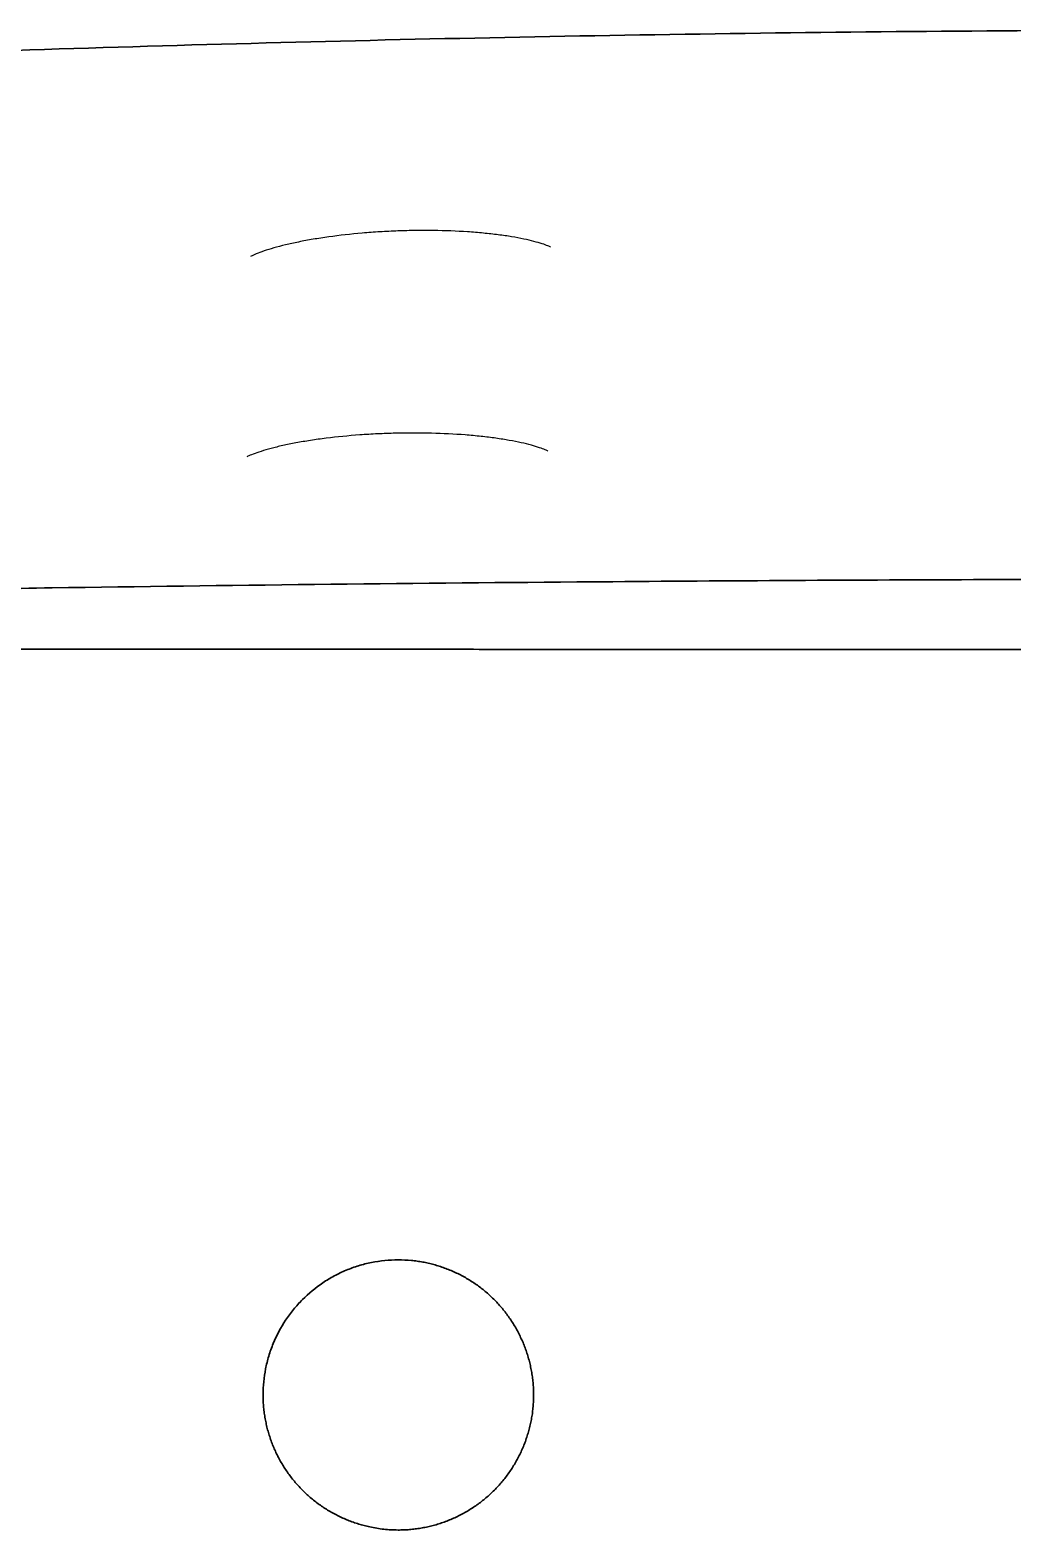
# Model space of a CAD drawing. Header units: millimetres. Extents: x 0 to 2561, y -987 to 790.
# Drawn here: x 546.9 to 681.2, y -668 to -462.9 of the extents above; entities that cross this region are included whole.
import ezdxf

# ---------------------------------------------------------------- set-up
doc = ezdxf.new("R2010")
doc.units = ezdxf.units.MM
doc.layers.add('Blocks', color=7, linetype='Continuous')
doc.layers.add('Blocks$Inner', color=7, linetype='Continuous', lineweight=25, true_color=0x007f00)
doc.layers.add('Blocks$Outline', color=7, linetype='Continuous', lineweight=35, true_color=0xff3f3f)

# ---------------------------------------------------------------- blocks, each defined once
blk = doc.blocks.new('Balcony Dining Bench Top')
at = {"layer": 'Blocks$Inner'}
blk.add_line((-481.78, -248.28), (-481.77, -248.28), dxfattribs=at)
for points, knots in [([(-592.46, 340.84), (-592.46, 340.54), (-592.46, 340.24), (-592.46, 339.94), (-592.45, 333.97), (-592.44, 328.01), (-592.43, 322.06), (-592.42, 318.55), (-592.42, 315.03), (-592.41, 311.52), (-592.4, 303.86), (-592.39, 296.21), (-592.38, 288.56), (-592.37, 286.78), (-592.37, 284.99), (-592.37, 283.21), (-592.35, 273.78), (-592.34, 264.35), (-592.33, 254.92), (-592.32, 245.47), (-592.3, 236.01), (-592.29, 226.56), (-592.29, 224.89), (-592.29, 223.23), (-592.28, 221.56), (-592.28, 213.74), (-592.27, 205.89), (-592.26, 198.04), (-592.25, 188.51), (-592.24, 178.95), (-592.23, 169.39), (-592.22, 164.22), (-592.21, 159.05), (-592.21, 153.88), (-592.21, 149.48), (-592.2, 145.08), (-592.2, 140.68), (-592.19, 131.11), (-592.18, 121.54), (-592.17, 111.97), (-592.16, 103.32), (-592.16, 94.67), (-592.15, 86.03), (-592.15, 85.12), (-592.15, 84.22), (-592.15, 83.31), (-592.14, 73.78), (-592.14, 64.27), (-592.13, 54.79), (-592.13, 53.96), (-592.13, 53.13), (-592.13, 52.3), (-592.12, 43.66), (-592.12, 35.05), (-592.11, 26.44), (-592.11, 23.9), (-592.11, 21.35), (-592.11, 18.8), (-592.11, 11.92), (-592.1, 5.04), (-592.1, -1.84), (-592.1, -6.11), (-592.1, -10.38), (-592.09, -14.65), (-592.09, -19.83), (-592.09, -25.01), (-592.09, -30.2), (-592.09, -30.61), (-592.09, -31.02), (-592.09, -31.44), (-592.09, -37.04), (-592.09, -42.66), (-592.08, -48.28), (-592.08, -61.27), (-592.08, -74.31), (-592.08, -87.37), (-592.08, -96.93), (-592.08, -106.51), (-592.08, -116.08), (-592.08, -125.66), (-592.08, -135.25), (-592.08, -144.82), (-592.08, -157.87), (-592.08, -170.9), (-592.08, -183.88), (-592.09, -189.51), (-592.09, -195.12), (-592.09, -200.73), (-592.09, -201.15), (-592.09, -201.57), (-592.09, -201.99), (-592.09, -207.17), (-592.09, -212.35), (-592.09, -217.51), (-592.1, -221.79), (-592.1, -226.07), (-592.1, -230.34), (-592.1, -237.22), (-592.11, -244.09), (-592.11, -250.97), (-592.11, -253.52), (-592.11, -256.07), (-592.11, -258.63), (-592.12, -267.23), (-592.12, -275.84), (-592.13, -284.47), (-592.13, -285.31), (-592.13, -286.14), (-592.13, -286.98), (-592.14, -296.46), (-592.14, -305.97), (-592.15, -315.5), (-592.15, -316.4), (-592.15, -317.29), (-592.15, -318.19), (-592.16, -326.84), (-592.16, -335.5), (-592.17, -344.15), (-592.18, -353.72), (-592.19, -363.3), (-592.2, -372.87), (-592.2, -377.26), (-592.21, -381.65), (-592.21, -386.05), (-592.21, -391.23), (-592.22, -396.4), (-592.23, -401.58), (-592.24, -411.14), (-592.25, -420.69), (-592.26, -430.22), (-592.27, -438.07), (-592.28, -445.91), (-592.28, -453.73), (-592.29, -455.4), (-592.29, -457.07), (-592.29, -458.74), (-592.3, -468.2), (-592.32, -477.66), (-592.33, -487.11), (-592.34, -496.54), (-592.35, -505.97), (-592.37, -515.4), (-592.37, -517.17), (-592.37, -518.95), (-592.38, -520.73), (-592.39, -528.39), (-592.4, -536.04), (-592.41, -543.7), (-592.42, -547.21), (-592.42, -550.72), (-592.43, -554.23), (-592.44, -560.18), (-592.45, -566.15), (-592.46, -572.12), (-592.46, -572.42), (-592.46, -572.71), (-592.46, -573)], [-996.817019, -996.817019, -996.817019, -996.817019, -995.9123, -995.9123, -995.9123, -978.027625, -978.027625, -978.027625, -967.478023, -967.478023, -967.478023, -944.513052, -944.513052, -944.513052, -939.159365, -939.159365, -939.159365, -910.862819, -910.862819, -910.862819, -882.48729, -882.48729, -882.48729, -877.48982, -877.48982, -877.48982, -853.958224, -853.958224, -853.958224, -825.307231, -825.307231, -825.307231, -809.794808, -809.794808, -809.794808, -796.592488, -796.592488, -796.592488, -767.874023, -767.874023, -767.874023, -741.931426, -741.931426, -741.931426, -739.219314, -739.219314, -739.219314, -710.697678, -710.697678, -710.697678, -708.20784, -708.20784, -708.20784, -682.344451, -682.344451, -682.344451, -674.706309, -674.706309, -674.706309, -654.059058, -654.059058, -654.059058, -641.24893, -641.24893, -641.24893, -625.706944, -625.706944, -625.706944, -624.467245, -624.467245, -624.467245, -607.621719, -607.621719, -607.621719, -568.533188, -568.533188, -568.533188, -539.823329, -539.823329, -539.823329, -511.09107, -511.09107, -511.09107, -472.024795, -472.024795, -472.024795, -455.179187, -455.179187, -455.179187, -453.917316, -453.917316, -453.917316, -438.397425, -438.397425, -438.397425, -425.565203, -425.565203, -425.565203, -404.940004, -404.940004, -404.940004, -397.279812, -397.279812, -397.279812, -371.438578, -371.438578, -371.438578, -368.926588, -368.926588, -368.926588, -340.404954, -340.404954, -340.404954, -337.71515, -337.71515, -337.71515, -311.750248, -311.750248, -311.750248, -283.031787, -283.031787, -283.031787, -269.851859, -269.851859, -269.851859, -254.317047, -254.317047, -254.317047, -225.666059, -225.666059, -225.666059, -202.15667, -202.15667, -202.15667, -197.136998, -197.136998, -197.136998, -168.761474, -168.761474, -168.761474, -140.464934, -140.464934, -140.464934, -135.133309, -135.133309, -135.133309, -112.146282, -112.146282, -112.146282, -101.618835, -101.618835, -101.618835, -83.712012, -83.712012, -83.712012, -82.828449, -82.828449, -82.828449, -82.828449]), ([(-676.78, -116.08), (-676.78, -160.3), (-676.19, -204.49), (-674.5, -269.53), (-673.8, -291), (-672.15, -333.36), (-671.2, -354.24), (-669.09, -395.32), (-667.92, -415.5), (-665.4, -455.1), (-664.04, -474.51), (-662.38, -496.53), (-662.15, -499.53), (-661.92, -502.52)], [529.316122, 529.316122, 529.316122, 529.316122, 651.160456, 651.160456, 712.082623, 712.082623, 773.00479, 773.00479, 833.926957, 833.926957, 894.849124, 894.849124, 904.501732, 904.501732, 904.501732, 904.501732]), ([(-601.68, -116.08), (-601.68, -117.46), (-601.68, -118.84), (-601.68, -120.22), (-601.68, -121.6), (-601.68, -122.99), (-601.68, -124.37), (-601.68, -125.75), (-601.68, -127.13), (-601.68, -128.51), (-601.67, -137.27), (-601.65, -146.03), (-601.62, -154.78), (-601.59, -163.54), (-601.55, -172.3), (-601.49, -181.05), (-601.44, -189.83), (-601.38, -198.61), (-601.31, -207.38), (-601.12, -231.3), (-600.85, -255.22), (-600.5, -279.13), (-600.33, -290.48), (-600.15, -301.83), (-599.95, -313.19), (-599.75, -324.5), (-599.54, -335.82), (-599.3, -347.13), (-599.19, -352.79), (-599.07, -358.45), (-598.94, -364.11), (-598.82, -369.77), (-598.69, -375.42), (-598.56, -381.08), (-598.42, -386.74), (-598.29, -392.4), (-598.15, -398.06), (-597.92, -406.91), (-597.69, -415.75), (-597.45, -424.59), (-597.21, -433.43), (-596.96, -442.28), (-596.7, -451.12), (-596.44, -459.94), (-596.17, -468.77), (-595.89, -477.6), (-595.15, -500.62), (-594.35, -523.64), (-593.48, -546.66), (-592.88, -562.57), (-592.25, -578.49), (-591.58, -594.41), (-591.25, -602.37), (-590.91, -610.32), (-590.56, -618.28), (-590.31, -623.89), (-590.07, -629.5), (-589.81, -635.1), (-589.7, -637.45), (-589.59, -639.8), (-589.5, -642.15), (-589.41, -644.51), (-589.34, -646.88), (-589.3, -649.24), (-589.25, -651.6), (-589.23, -653.96), (-589.23, -656.33)], [540.441973, 540.441973, 540.441973, 540.441973, 544.584614, 544.584614, 544.584614, 548.729124, 548.729124, 548.729124, 552.874033, 552.874033, 552.874033, 579.143805, 579.143805, 579.143805, 605.412876, 605.412876, 605.412876, 631.747214, 631.747214, 631.747214, 703.500221, 703.500221, 703.500221, 737.560885, 737.560885, 737.560885, 771.512654, 771.512654, 771.512654, 788.491452, 788.491452, 788.491452, 805.468146, 805.468146, 805.468146, 822.456224, 822.456224, 822.456224, 848.993572, 848.993572, 848.993572, 875.530874, 875.530874, 875.530874, 902.022648, 902.022648, 902.022648, 971.124873, 971.124873, 971.124873, 1018.916003, 1018.916003, 1018.916003, 1042.81046, 1042.81046, 1042.81046, 1059.651559, 1059.651559, 1059.651559, 1066.706649, 1066.706649, 1066.706649, 1073.793569, 1073.793569, 1073.793569, 1080.883563, 1080.883563, 1080.883563, 1080.883563]), ([(-647.09, -210.98), (-647.11, -211.01), (-647.13, -211.05), (-647.16, -211.12), (-647.19, -211.18), (-647.23, -211.26), (-647.27, -211.36), (-647.35, -211.56), (-647.45, -211.82), (-647.55, -212.14), (-647.76, -212.79), (-647.99, -213.64), (-648.2, -214.65), (-648.31, -215.16), (-648.41, -215.71), (-648.51, -216.3), (-648.61, -216.88), (-648.7, -217.49), (-648.78, -218.14), (-648.86, -218.79), (-648.94, -219.46), (-649, -220.16), (-649.07, -220.86), (-649.13, -221.59), (-649.18, -222.33), (-649.28, -223.83), (-649.34, -225.37), (-649.36, -226.97), (-649.37, -227.77), (-649.37, -228.58), (-649.36, -229.39), (-649.35, -230.21), (-649.33, -231.03), (-649.3, -231.85)], [12.368977, 12.368977, 12.368977, 12.368977, 13.559225, 13.559225, 13.559225, 14.746954, 14.746954, 14.746954, 17.103413, 17.103413, 17.103413, 21.859952, 21.859952, 21.859952, 24.26744, 24.26744, 24.26744, 26.669411, 26.669411, 26.669411, 29.086798, 29.086798, 29.086798, 31.532379, 31.532379, 31.532379, 36.408027, 36.408027, 36.408027, 38.864034, 38.864034, 38.864034, 41.327872, 41.327872, 41.327872, 41.327872]), ([(-619.21, -211.35), (-619.22, -211.38), (-619.24, -211.42), (-619.27, -211.49), (-619.3, -211.55), (-619.34, -211.63), (-619.38, -211.73), (-619.47, -211.92), (-619.57, -212.18), (-619.67, -212.5), (-619.89, -213.14), (-620.12, -213.98), (-620.35, -214.99), (-620.46, -215.5), (-620.57, -216.05), (-620.67, -216.63), (-620.77, -217.21), (-620.87, -217.82), (-620.96, -218.46), (-621.05, -219.11), (-621.13, -219.78), (-621.21, -220.48), (-621.28, -221.18), (-621.35, -221.91), (-621.41, -222.65), (-621.52, -224.14), (-621.6, -225.69), (-621.64, -227.28), (-621.66, -228.08), (-621.67, -228.9), (-621.67, -229.71), (-621.67, -230.53), (-621.66, -231.35), (-621.64, -232.17)], [12.244771, 12.244771, 12.244771, 12.244771, 13.435877, 13.435877, 13.435877, 14.623893, 14.623893, 14.623893, 16.980712, 16.980712, 16.980712, 21.739268, 21.739268, 21.739268, 24.147551, 24.147551, 24.147551, 26.550767, 26.550767, 26.550767, 28.969885, 28.969885, 28.969885, 31.417338, 31.417338, 31.417338, 36.297186, 36.297186, 36.297186, 38.755765, 38.755765, 38.755765, 41.222216, 41.222216, 41.222216, 41.222216]), ([(-490.16, -213.3), (-490.33, -213.3), (-490.51, -213.3), (-490.94, -213.31), (-491.2, -213.32), (-491.72, -213.36), (-491.98, -213.39), (-492.49, -213.45), (-492.76, -213.48), (-493.27, -213.56), (-493.53, -213.61), (-494.04, -213.71), (-494.29, -213.77), (-494.79, -213.89), (-495.04, -213.96), (-495.54, -214.1), (-495.79, -214.18), (-496.28, -214.34), (-496.52, -214.43), (-497, -214.62), (-497.25, -214.72), (-497.72, -214.92), (-497.96, -215.04), (-498.43, -215.26), (-498.67, -215.38), (-499.12, -215.63), (-499.35, -215.76), (-499.8, -216.02), (-500.02, -216.16), (-500.45, -216.44), (-500.66, -216.59), (-501.08, -216.89), (-501.29, -217.04), (-501.7, -217.36), (-501.9, -217.53), (-502.3, -217.86), (-502.49, -218.04), (-502.87, -218.39), (-503.07, -218.57), (-503.43, -218.94), (-503.61, -219.14), (-503.96, -219.52), (-504.14, -219.72), (-504.47, -220.11), (-504.63, -220.32), (-504.95, -220.73), (-505.1, -220.93), (-505.4, -221.36), (-505.54, -221.57), (-505.82, -222.01), (-505.96, -222.23), (-506.22, -222.68), (-506.35, -222.91), (-506.59, -223.36), (-506.71, -223.6), (-506.93, -224.07), (-507.04, -224.31), (-507.24, -224.79), (-507.34, -225.04), (-507.52, -225.52), (-507.61, -225.77), (-507.77, -226.26), (-507.85, -226.5), (-507.99, -227), (-508.05, -227.25), (-508.17, -227.76), (-508.23, -228.01), (-508.33, -228.52), (-508.37, -228.78), (-508.45, -229.29), (-508.48, -229.56), (-508.51, -229.81)], [58.224518, 58.224518, 58.224518, 58.224518, 58.74508, 58.74508, 59.525923, 59.525923, 60.306767, 60.306767, 61.087523, 61.087523, 61.868279, 61.868279, 62.649035, 62.649035, 63.429791, 63.429791, 64.210547, 64.210547, 64.991303, 64.991303, 65.772059, 65.772059, 66.552815, 66.552815, 67.333346, 67.333346, 68.113878, 68.113878, 68.89441, 68.89441, 69.674941, 69.674941, 70.455473, 70.455473, 71.236005, 71.236005, 72.016536, 72.016536, 72.797068, 72.797068, 73.577372, 73.577372, 74.357677, 74.357677, 75.137981, 75.137981, 75.918285, 75.918285, 76.69859, 76.69859, 77.478894, 77.478894, 78.259198, 78.259198, 79.039503, 79.039503, 79.819683, 79.819683, 80.599863, 80.599863, 81.380043, 81.380043, 82.160224, 82.160224, 82.940404, 82.940404, 83.720584, 83.720584, 84.500764, 84.500764, 85.280944, 85.280944, 85.280944, 85.280944]), ([(-471.79, -233.78), (-471.75, -233.46), (-471.73, -233.13), (-471.71, -232.81), (-471.69, -232.49), (-471.68, -232.16), (-471.68, -231.84), (-471.68, -231.58), (-471.68, -231.31), (-471.69, -231.05), (-471.7, -230.79), (-471.72, -230.53), (-471.74, -230.27), (-471.76, -230.01), (-471.79, -229.75), (-471.82, -229.5), (-471.85, -229.24), (-471.89, -228.98), (-471.93, -228.73), (-471.98, -228.47), (-472.03, -228.22), (-472.08, -227.96), (-472.13, -227.71), (-472.19, -227.46), (-472.26, -227.21), (-472.32, -226.96), (-472.39, -226.7), (-472.46, -226.45), (-472.54, -226.21), (-472.62, -225.95), (-472.71, -225.71), (-472.79, -225.46), (-472.88, -225.21), (-472.98, -224.97), (-473.07, -224.73), (-473.18, -224.49), (-473.28, -224.25), (-473.39, -224.02), (-473.5, -223.78), (-473.61, -223.55), (-473.73, -223.32), (-473.85, -223.09), (-473.97, -222.86), (-474.1, -222.63), (-474.23, -222.41), (-474.36, -222.19), (-474.5, -221.97), (-474.64, -221.75), (-474.78, -221.53), (-474.92, -221.32), (-475.07, -221.1), (-475.22, -220.89), (-475.38, -220.68), (-475.54, -220.47), (-475.7, -220.27), (-475.86, -220.07), (-476.03, -219.86), (-476.2, -219.66), (-476.37, -219.47), (-476.55, -219.27), (-476.72, -219.09), (-476.9, -218.9), (-477.08, -218.71), (-477.27, -218.53), (-477.45, -218.35), (-477.64, -218.18), (-477.83, -218), (-478.03, -217.83), (-478.22, -217.66), (-478.42, -217.5), (-478.62, -217.33), (-478.83, -217.17), (-479.03, -217.02), (-479.24, -216.86), (-479.45, -216.71), (-479.66, -216.56), (-479.88, -216.41), (-480.1, -216.27), (-480.32, -216.13), (-480.54, -215.99), (-480.77, -215.85), (-480.99, -215.73), (-481.22, -215.6), (-481.45, -215.47), (-481.68, -215.35), (-481.91, -215.24), (-482.14, -215.12), (-482.37, -215.01), (-482.61, -214.9), (-482.84, -214.8), (-483.08, -214.7), (-483.32, -214.6), (-483.56, -214.51), (-483.8, -214.42), (-484.05, -214.33), (-484.29, -214.25), (-484.54, -214.17), (-484.79, -214.09), (-485.04, -214.01), (-485.29, -213.95), (-485.54, -213.88), (-485.79, -213.81), (-486.05, -213.76), (-486.3, -213.7), (-486.56, -213.65), (-486.81, -213.6), (-487.07, -213.55), (-487.33, -213.51), (-487.58, -213.47), (-487.84, -213.44), (-488.1, -213.41), (-488.35, -213.38), (-488.61, -213.36), (-488.87, -213.34), (-489.13, -213.32), (-489.38, -213.31), (-489.64, -213.3), (-489.9, -213.3), (-489.99, -213.3), (-490.07, -213.3), (-490.16, -213.3)], [27.128912, 27.128912, 27.128912, 27.128912, 28.101174, 28.101174, 28.101174, 29.076259, 29.076259, 29.076259, 29.861799, 29.861799, 29.861799, 30.643131, 30.643131, 30.643131, 31.421698, 31.421698, 31.421698, 32.198896, 32.198896, 32.198896, 32.976098, 32.976098, 32.976098, 33.75468, 33.75468, 33.75468, 34.536037, 34.536037, 34.536037, 35.32161, 35.32161, 35.32161, 36.107176, 36.107176, 36.107176, 36.888534, 36.888534, 36.888534, 37.667126, 37.667126, 37.667126, 38.444347, 38.444347, 38.444347, 39.22157, 39.22157, 39.22157, 40.000167, 40.000167, 40.000167, 40.781535, 40.781535, 40.781535, 41.567112, 41.567112, 41.567112, 42.352872, 42.352872, 42.352872, 43.134421, 43.134421, 43.134421, 43.913199, 43.913199, 43.913199, 44.690601, 44.690601, 44.690601, 45.468001, 45.468001, 45.468001, 46.246771, 46.246771, 46.246771, 47.028307, 47.028307, 47.028307, 47.814048, 47.814048, 47.814048, 48.600039, 48.600039, 48.600039, 49.381812, 49.381812, 49.381812, 50.160808, 50.160808, 50.160808, 50.938424, 50.938424, 50.938424, 51.716033, 51.716033, 51.716033, 52.495011, 52.495011, 52.495011, 53.276754, 53.276754, 53.276754, 54.062703, 54.062703, 54.062703, 54.848759, 54.848759, 54.848759, 55.630592, 55.630592, 55.630592, 56.409645, 56.409645, 56.409645, 57.187317, 57.187317, 57.187317, 57.964981, 57.964981, 57.964981, 58.224518, 58.224518, 58.224518, 58.224518]), ([(-508.51, -229.81), (-508.52, -229.88), (-508.53, -229.94), (-508.59, -230.62), (-508.62, -231.22), (-508.62, -231.84)], [85.280944, 85.280944, 85.280944, 85.280944, 85.477167, 85.477167, 87.309047, 87.309047, 87.309047, 87.309047]), ([(-649.3, -231.85), (-649.27, -232.67), (-649.23, -233.49), (-649.18, -234.31), (-649.13, -235.12), (-649.07, -235.93), (-649, -236.72), (-648.87, -238.31), (-648.69, -239.84), (-648.49, -241.3), (-648.39, -242.04), (-648.28, -242.76), (-648.16, -243.45), (-648.04, -244.13), (-647.92, -244.79), (-647.79, -245.43), (-647.67, -246.05), (-647.53, -246.65), (-647.4, -247.22), (-647.26, -247.79), (-647.12, -248.32), (-646.98, -248.82), (-646.7, -249.8), (-646.42, -250.61), (-646.18, -251.22), (-646.05, -251.52), (-645.94, -251.76), (-645.85, -251.94), (-645.85, -251.95), (-645.84, -251.97), (-645.83, -251.98)], [41.327872, 41.327872, 41.327872, 41.327872, 43.792668, 43.792668, 43.792668, 46.249976, 46.249976, 46.249976, 51.132853, 51.132853, 51.132853, 53.583663, 53.583663, 53.583663, 56.007266, 56.007266, 56.007266, 58.416124, 58.416124, 58.416124, 60.83054, 60.83054, 60.83054, 65.601285, 65.601285, 65.601285, 67.965226, 67.965226, 67.965226, 68.143286, 68.143286, 68.143286, 68.143286]), ([(-621.64, -232.17), (-621.62, -233), (-621.59, -233.82), (-621.56, -234.63), (-621.52, -235.45), (-621.47, -236.25), (-621.41, -237.05), (-621.29, -238.64), (-621.14, -240.18), (-620.96, -241.65), (-620.87, -242.39), (-620.77, -243.11), (-620.66, -243.81), (-620.55, -244.49), (-620.44, -245.16), (-620.32, -245.8), (-620.21, -246.43), (-620.08, -247.03), (-619.96, -247.6), (-619.89, -247.89), (-619.83, -248.17), (-619.76, -248.43), (-619.7, -248.7), (-619.63, -248.96), (-619.56, -249.21), (-619.3, -250.2), (-619.03, -251.02), (-618.8, -251.64), (-618.68, -251.94), (-618.57, -252.19), (-618.49, -252.37), (-618.46, -252.42), (-618.44, -252.47), (-618.42, -252.51)], [41.222216, 41.222216, 41.222216, 41.222216, 43.689714, 43.689714, 43.689714, 46.150093, 46.150093, 46.150093, 51.038913, 51.038913, 51.038913, 53.492685, 53.492685, 53.492685, 55.919147, 55.919147, 55.919147, 58.330755, 58.330755, 58.330755, 59.536906, 59.536906, 59.536906, 60.746721, 60.746721, 60.746721, 65.521886, 65.521886, 65.521886, 67.887627, 67.887627, 67.887627, 68.558141, 68.558141, 68.558141, 68.558141]), ([(-508.62, -231.84), (-508.62, -233.06), (-508.5, -234.27), (-508.19, -235.76), (-508.13, -236.06), (-507.98, -236.65), (-507.9, -236.94), (-507.63, -237.81), (-507.43, -238.37), (-506.96, -239.49), (-506.7, -240.03), (-506.27, -240.83), (-506.12, -241.09), (-505.81, -241.61), (-505.65, -241.87), (-504.8, -243.13), (-504.03, -244.06), (-502.75, -245.34), (-502.3, -245.74), (-501.6, -246.32), (-501.35, -246.51), (-500.87, -246.87), (-500.62, -247.04), (-499.36, -247.88), (-498.3, -248.44), (-496.9, -249.02), (-496.62, -249.13), (-496.04, -249.33), (-495.75, -249.43), (-494.88, -249.69), (-494.3, -249.83), (-492.55, -250.18), (-491.38, -250.29), (-490.19, -250.3)], [87.309047, 87.309047, 87.309047, 87.309047, 90.94574, 90.94574, 91.854913, 91.854913, 92.764087, 92.764087, 94.582433, 94.582433, 96.40078, 96.40078, 97.309953, 97.309953, 98.219127, 98.219127, 101.85582, 101.85582, 103.674167, 103.674167, 104.58334, 104.58334, 105.492513, 105.492513, 109.129207, 109.129207, 110.03838, 110.03838, 110.947553, 110.947553, 112.7659, 112.7659, 116.321992, 116.321992, 116.321992, 116.321992]), ([(-481.77, -248.28), (-481.76, -248.28), (-481.76, -248.27), (-481.75, -248.27), (-481.52, -248.15), (-481.29, -248.03), (-481.06, -247.9), (-480.84, -247.77), (-480.62, -247.64), (-480.4, -247.5), (-480.18, -247.37), (-479.96, -247.23), (-479.75, -247.08), (-479.53, -246.93), (-479.32, -246.78), (-479.11, -246.63), (-478.9, -246.47), (-478.69, -246.31), (-478.49, -246.14), (-478.29, -245.98), (-478.09, -245.81), (-477.9, -245.64), (-477.7, -245.46), (-477.51, -245.28), (-477.32, -245.1), (-477.14, -244.92), (-476.95, -244.74), (-476.78, -244.55), (-476.6, -244.36), (-476.42, -244.17), (-476.25, -243.98), (-476.08, -243.78), (-475.92, -243.59), (-475.75, -243.38), (-475.59, -243.18), (-475.43, -242.98), (-475.28, -242.77), (-475.13, -242.56), (-474.98, -242.34), (-474.83, -242.13), (-474.69, -241.91), (-474.54, -241.69), (-474.41, -241.47), (-474.27, -241.25), (-474.14, -241.02), (-474.01, -240.79), (-473.89, -240.56), (-473.76, -240.33), (-473.65, -240.1), (-473.53, -239.87), (-473.42, -239.63), (-473.31, -239.4), (-473.21, -239.16), (-473.1, -238.92), (-473.01, -238.68), (-472.91, -238.44), (-472.82, -238.2), (-472.73, -237.95), (-472.65, -237.71), (-472.57, -237.46), (-472.49, -237.22), (-472.42, -236.97), (-472.34, -236.71), (-472.28, -236.46), (-472.21, -236.21), (-472.15, -235.95), (-472.1, -235.7), (-472.03, -235.39), (-471.97, -235.06), (-471.92, -234.74), (-471.86, -234.42), (-471.82, -234.1), (-471.79, -233.78)], [8.759047, 8.759047, 8.759047, 8.759047, 8.789784, 8.789784, 8.789784, 9.567222, 9.567222, 9.567222, 10.344659, 10.344659, 10.344659, 11.123473, 11.123473, 11.123473, 11.90506, 11.90506, 11.90506, 12.690863, 12.690863, 12.690863, 13.47649, 13.47649, 13.47649, 14.257905, 14.257905, 14.257905, 15.03655, 15.03655, 15.03655, 15.813822, 15.813822, 15.813822, 16.591097, 16.591097, 16.591097, 17.36975, 17.36975, 17.36975, 18.151179, 18.151179, 18.151179, 18.936827, 18.936827, 18.936827, 19.722266, 19.722266, 19.722266, 20.503497, 20.503497, 20.503497, 21.281961, 21.281961, 21.281961, 22.059056, 22.059056, 22.059056, 22.836156, 22.836156, 22.836156, 23.614636, 23.614636, 23.614636, 24.395892, 24.395892, 24.395892, 25.181367, 25.181367, 25.181367, 26.156425, 26.156425, 26.156425, 27.128912, 27.128912, 27.128912, 27.128912])]:
    blk.add_open_spline(points, degree=3, knots=knots, dxfattribs=at)
for points in [[(-489.21, -250.27), (-488.95, -250.26), (-488.69, -250.24), (-488.43, -250.22)], [(-488.43, -250.22), (-488.18, -250.19), (-487.92, -250.16), (-487.66, -250.13)], [(-487.66, -250.13), (-487.41, -250.09), (-487.15, -250.05), (-486.9, -250.01)], [(-486.9, -250.01), (-486.64, -249.96), (-486.39, -249.91), (-486.14, -249.85)], [(-486.14, -249.85), (-485.89, -249.8), (-485.63, -249.74), (-485.38, -249.67)], [(-485.38, -249.67), (-485.13, -249.6), (-484.88, -249.53), (-484.63, -249.45)], [(-484.63, -249.45), (-484.39, -249.37), (-484.13, -249.29), (-483.89, -249.2)], [(-483.89, -249.2), (-483.65, -249.11), (-483.4, -249.02), (-483.16, -248.92)], [(-483.16, -248.92), (-482.92, -248.82), (-482.68, -248.72), (-482.45, -248.61)], [(-482.45, -248.61), (-482.22, -248.51), (-482, -248.4), (-481.78, -248.28)], [(-490.19, -250.3), (-490.16, -250.3), (-490.14, -250.3), (-490.11, -250.3)], [(-490.11, -250.3), (-490.04, -250.3), (-490.02, -250.3), (-490, -250.3)], [(-490, -250.3), (-489.74, -250.29), (-489.47, -250.29), (-489.21, -250.27)]]:
    blk.add_open_spline(points, degree=3, dxfattribs=at)
at = {"layer": 'Blocks$Outline'}
for points, knots in [([(-648.66, 430.49), (-648.67, 428.98), (-648.67, 427.46), (-648.67, 424.41), (-648.68, 422.88), (-648.68, 419.77), (-648.69, 418.32), (-648.81, 414.22), (-648.96, 411.74), (-649.4, 406.92), (-649.68, 404.55), (-649.93, 402.16), (-650.19, 399.66), (-650.45, 397.15), (-650.74, 394.31), (-650.77, 394), (-650.84, 393.37), (-650.94, 392.43), (-651.16, 390.22), (-651.36, 388.32), (-651.48, 387.05), (-651.74, 384.54), (-651.99, 382.03), (-654.26, 359.37), (-656.2, 338.7), (-658.43, 313.04), (-658.81, 308.6), (-659.19, 304.14), (-662.12, 267.79), (-662.72, 259.97), (-664.94, 229.74), (-666.48, 206.84), (-669.27, 160.01), (-670.53, 136.09), (-672.74, 87.35), (-673.68, 62.53), (-675.98, -12.87), (-676.78, -64.46), (-676.78, -116.08), (-676.78, -160.3), (-676.19, -204.49), (-674.5, -269.53), (-673.8, -291), (-672.15, -333.36), (-671.2, -354.24), (-669.09, -395.32), (-667.92, -415.5), (-665.4, -455.1), (-664.04, -474.51), (-662.38, -496.53), (-662.15, -499.53), (-661.92, -502.52), (-661.8, -504.07), (-661.65, -505.99), (-661.47, -508.31), (-660.38, -522.2), (-659.24, -535.87), (-656.49, -567.51), (-654.84, -585.29), (-653.13, -602.67), (-652.61, -608.08), (-652.08, -613.39), (-651.54, -618.69), (-651.53, -618.78), (-651.51, -618.94), (-651.49, -619.19), (-651.43, -619.77), (-651.31, -620.92), (-651.08, -623.23), (-650.88, -625.19), (-649.01, -643.6), (-649.01, -643.64), (-649, -643.68), (-648.99, -643.8), (-648.99, -643.9), (-648.97, -644.2), (-648.95, -644.43), (-648.9, -645.23), (-648.86, -645.89), (-648.78, -647.5), (-648.74, -648.46), (-648.7, -650.16), (-648.69, -650.78), (-648.68, -652.13), (-648.68, -652.87), (-648.68, -653.73), (-648.68, -653.75), (-648.68, -653.78), (-648.68, -653.88), (-648.68, -653.96), (-648.68, -654.25), (-648.68, -654.5), (-648.68, -655.43), (-648.67, -656.28), (-648.67, -658.43), (-648.67, -659.73), (-648.67, -661.62), (-648.67, -662.09), (-648.66, -662.57), (-648.66, -662.65)], [12.373966, 12.373966, 12.373966, 12.373966, 16.601863, 16.601863, 20.742388, 20.742388, 24.882913, 24.882913, 33.163963, 33.163963, 41.180741, 41.180741, 41.180741, 48.778274, 48.778274, 49.727966, 49.727966, 50.677658, 52.577041, 56.375808, 56.375808, 56.375808, 65.240052, 65.240052, 135.978866, 135.978866, 150.686593, 150.686593, 150.686593, 175.649857, 175.649857, 246.388671, 246.388671, 317.127485, 317.127485, 387.866299, 387.866299, 529.316122, 529.316122, 529.316122, 651.160456, 651.160456, 712.082623, 712.082623, 773.00479, 773.00479, 833.926957, 833.926957, 894.849124, 894.849124, 904.501732, 904.501732, 904.501732, 905.501732, 905.501732, 905.501732, 950.532882, 950.532882, 1011.455049, 1011.455049, 1011.455049, 1027.366538, 1027.366538, 1027.615155, 1027.615155, 1027.863773, 1028.361007, 1029.355475, 1031.344411, 1035.322283, 1035.322283, 1035.322283, 1035.644028, 1035.644028, 1036.287519, 1036.287519, 1037.574499, 1037.574499, 1040.14846, 1040.14846, 1042.722422, 1042.722422, 1044.009402, 1044.009402, 1045.296383, 1045.296383, 1045.296383, 1045.618128, 1045.618128, 1046.261618, 1046.261618, 1047.548599, 1047.548599, 1050.12256, 1050.12256, 1052.696522, 1052.696522, 1053.340012, 1053.464332, 1053.464332, 1053.464332, 1053.464332]), ([(-592.46, -573), (-592.81, -564.22), (-593.15, -555.44), (-593.48, -546.66), (-594.35, -523.64), (-595.15, -500.62), (-595.89, -477.6), (-596.17, -468.77), (-596.44, -459.94), (-596.7, -451.12), (-596.96, -442.28), (-597.21, -433.43), (-597.45, -424.59), (-597.69, -415.75), (-597.92, -406.91), (-598.15, -398.06), (-598.29, -392.4), (-598.42, -386.74), (-598.56, -381.08), (-598.69, -375.42), (-598.82, -369.77), (-598.94, -364.11), (-599.07, -358.45), (-599.19, -352.79), (-599.3, -347.13), (-599.54, -335.82), (-599.75, -324.5), (-599.95, -313.19), (-600.15, -301.83), (-600.33, -290.48), (-600.5, -279.13), (-600.85, -255.22), (-601.12, -231.3), (-601.31, -207.38), (-601.38, -198.61), (-601.44, -189.83), (-601.49, -181.05), (-601.55, -172.3), (-601.59, -163.54), (-601.62, -154.78), (-601.65, -146.03), (-601.67, -137.27), (-601.68, -128.51), (-601.68, -127.13), (-601.68, -125.75), (-601.68, -124.37), (-601.68, -122.99), (-601.68, -121.6), (-601.68, -120.22), (-601.68, -118.84), (-601.68, -117.46), (-601.68, -116.08), (-601.68, -114.7), (-601.68, -113.32), (-601.68, -111.94), (-601.68, -110.56), (-601.68, -109.17), (-601.68, -107.79), (-601.68, -106.41), (-601.68, -105.03), (-601.68, -103.65), (-601.67, -94.89), (-601.65, -86.14), (-601.62, -77.38), (-601.59, -68.62), (-601.55, -59.86), (-601.49, -51.11), (-601.44, -42.33), (-601.38, -33.55), (-601.31, -24.78), (-601.12, -0.86), (-600.85, 23.06), (-600.5, 46.97), (-600.33, 58.32), (-600.15, 69.67), (-599.95, 81.03), (-599.75, 92.34), (-599.54, 103.66), (-599.3, 114.97), (-599.19, 120.63), (-599.07, 126.29), (-598.94, 131.95), (-598.82, 137.61), (-598.69, 143.26), (-598.56, 148.92), (-598.42, 154.58), (-598.29, 160.24), (-598.15, 165.9), (-597.92, 174.75), (-597.69, 183.59), (-597.45, 192.43), (-597.21, 201.27), (-596.96, 210.11), (-596.7, 218.96), (-596.44, 227.78), (-596.17, 236.61), (-595.89, 245.44), (-595.15, 268.46), (-594.35, 291.48), (-593.48, 314.5), (-593.15, 323.28), (-592.81, 332.06), (-592.46, 340.84)], [-997.492961, -997.492961, -997.492961, -997.492961, -971.124873, -971.124873, -971.124873, -902.022648, -902.022648, -902.022648, -875.530874, -875.530874, -875.530874, -848.993572, -848.993572, -848.993572, -822.456224, -822.456224, -822.456224, -805.468146, -805.468146, -805.468146, -788.491452, -788.491452, -788.491452, -771.512654, -771.512654, -771.512654, -737.560885, -737.560885, -737.560885, -703.500221, -703.500221, -703.500221, -631.747214, -631.747214, -631.747214, -605.412876, -605.412876, -605.412876, -579.143805, -579.143805, -579.143805, -552.874033, -552.874033, -552.874033, -548.729124, -548.729124, -548.729124, -544.584614, -544.584614, -544.584614, -540.441973, -540.441973, -540.441973, -536.298776, -536.298776, -536.298776, -532.154266, -532.154266, -532.154266, -528.009357, -528.009357, -528.009357, -501.739585, -501.739585, -501.739585, -475.470513, -475.470513, -475.470513, -449.136176, -449.136176, -449.136176, -377.383168, -377.383168, -377.383168, -343.322504, -343.322504, -343.322504, -309.370735, -309.370735, -309.370735, -292.391937, -292.391937, -292.391937, -275.415243, -275.415243, -275.415243, -258.427166, -258.427166, -258.427166, -231.889817, -231.889817, -231.889817, -205.352515, -205.352515, -205.352515, -178.860742, -178.860742, -178.860742, -109.758517, -109.758517, -109.758517, -83.395096, -83.395096, -83.395096, -83.395096]), ([(-592.46, 340.84), (-592.46, 340.54), (-592.46, 340.24), (-592.46, 339.94), (-592.45, 333.97), (-592.44, 328.01), (-592.43, 322.06), (-592.42, 318.55), (-592.42, 315.03), (-592.41, 311.52), (-592.4, 303.86), (-592.39, 296.21), (-592.38, 288.56), (-592.37, 286.78), (-592.37, 284.99), (-592.37, 283.21), (-592.35, 273.78), (-592.34, 264.35), (-592.33, 254.92), (-592.32, 245.47), (-592.3, 236.01), (-592.29, 226.56), (-592.29, 224.89), (-592.29, 223.23), (-592.28, 221.56), (-592.28, 213.74), (-592.27, 205.89), (-592.26, 198.04), (-592.25, 188.51), (-592.24, 178.95), (-592.23, 169.39), (-592.22, 164.22), (-592.21, 159.05), (-592.21, 153.88), (-592.21, 149.48), (-592.2, 145.08), (-592.2, 140.68), (-592.19, 131.11), (-592.18, 121.54), (-592.17, 111.97), (-592.16, 103.32), (-592.16, 94.67), (-592.15, 86.03), (-592.15, 85.12), (-592.15, 84.22), (-592.15, 83.31), (-592.14, 73.78), (-592.14, 64.27), (-592.13, 54.79), (-592.13, 53.96), (-592.13, 53.13), (-592.13, 52.3), (-592.12, 43.66), (-592.12, 35.05), (-592.11, 26.44), (-592.11, 23.9), (-592.11, 21.35), (-592.11, 18.8), (-592.11, 11.92), (-592.1, 5.04), (-592.1, -1.84), (-592.1, -6.11), (-592.1, -10.38), (-592.09, -14.65), (-592.09, -19.83), (-592.09, -25.01), (-592.09, -30.2), (-592.09, -30.61), (-592.09, -31.02), (-592.09, -31.44), (-592.09, -37.04), (-592.09, -42.66), (-592.08, -48.28), (-592.08, -61.27), (-592.08, -74.31), (-592.08, -87.37), (-592.08, -96.93), (-592.08, -106.51), (-592.08, -116.08), (-592.08, -125.66), (-592.08, -135.25), (-592.08, -144.82), (-592.08, -157.87), (-592.08, -170.9), (-592.08, -183.88), (-592.09, -189.51), (-592.09, -195.12), (-592.09, -200.73), (-592.09, -201.15), (-592.09, -201.57), (-592.09, -201.99), (-592.09, -207.17), (-592.09, -212.35), (-592.09, -217.51), (-592.1, -221.79), (-592.1, -226.07), (-592.1, -230.34), (-592.1, -237.22), (-592.11, -244.09), (-592.11, -250.97), (-592.11, -253.52), (-592.11, -256.07), (-592.11, -258.63), (-592.12, -267.23), (-592.12, -275.84), (-592.13, -284.47), (-592.13, -285.31), (-592.13, -286.14), (-592.13, -286.98), (-592.14, -296.46), (-592.14, -305.97), (-592.15, -315.5), (-592.15, -316.4), (-592.15, -317.29), (-592.15, -318.19), (-592.16, -326.84), (-592.16, -335.5), (-592.17, -344.15), (-592.18, -353.72), (-592.19, -363.3), (-592.2, -372.87), (-592.2, -377.26), (-592.21, -381.65), (-592.21, -386.05), (-592.21, -391.23), (-592.22, -396.4), (-592.23, -401.58), (-592.24, -411.14), (-592.25, -420.69), (-592.26, -430.22), (-592.27, -438.07), (-592.28, -445.91), (-592.28, -453.73), (-592.29, -455.4), (-592.29, -457.07), (-592.29, -458.74), (-592.3, -468.2), (-592.32, -477.66), (-592.33, -487.11), (-592.34, -496.54), (-592.35, -505.97), (-592.37, -515.4), (-592.37, -517.17), (-592.37, -518.95), (-592.38, -520.73), (-592.39, -528.39), (-592.4, -536.04), (-592.41, -543.7), (-592.42, -547.21), (-592.42, -550.72), (-592.43, -554.23), (-592.44, -560.18), (-592.45, -566.15), (-592.46, -572.12), (-592.46, -572.42), (-592.46, -572.71), (-592.46, -573)], [-996.817019, -996.817019, -996.817019, -996.817019, -995.912343, -995.912343, -995.912343, -978.027667, -978.027667, -978.027667, -967.478064, -967.478064, -967.478064, -944.513092, -944.513092, -944.513092, -939.159406, -939.159406, -939.159406, -910.862858, -910.862858, -910.862858, -882.487328, -882.487328, -882.487328, -877.489858, -877.489858, -877.489858, -853.95826, -853.95826, -853.95826, -825.307266, -825.307266, -825.307266, -809.794842, -809.794842, -809.794842, -796.592521, -796.592521, -796.592521, -767.874055, -767.874055, -767.874055, -741.931457, -741.931457, -741.931457, -739.219345, -739.219345, -739.219345, -710.697707, -710.697707, -710.697707, -708.20787, -708.20787, -708.20787, -682.34448, -682.34448, -682.34448, -674.706337, -674.706337, -674.706337, -654.059085, -654.059085, -654.059085, -641.248956, -641.248956, -641.248956, -625.706969, -625.706969, -625.706969, -624.467271, -624.467271, -624.467271, -607.621743, -607.621743, -607.621743, -568.533211, -568.533211, -568.533211, -539.823351, -539.823351, -539.823351, -511.09109, -511.09109, -511.09109, -472.024813, -472.024813, -472.024813, -455.179204, -455.179204, -455.179204, -453.917333, -453.917333, -453.917333, -438.397442, -438.397442, -438.397442, -425.565219, -425.565219, -425.565219, -404.940019, -404.940019, -404.940019, -397.279826, -397.279826, -397.279826, -371.438592, -371.438592, -371.438592, -368.926601, -368.926601, -368.926601, -340.404966, -340.404966, -340.404966, -337.715162, -337.715162, -337.715162, -311.750259, -311.750259, -311.750259, -283.031796, -283.031796, -283.031796, -269.851868, -269.851868, -269.851868, -254.317055, -254.317055, -254.317055, -225.666066, -225.666066, -225.666066, -202.156676, -202.156676, -202.156676, -197.137003, -197.137003, -197.137003, -168.761478, -168.761478, -168.761478, -140.464936, -140.464936, -140.464936, -135.133312, -135.133312, -135.133312, -112.146284, -112.146284, -112.146284, -101.618835, -101.618835, -101.618835, -83.712012, -83.712012, -83.712012, -82.828449, -82.828449, -82.828449, -82.828449]), ([(-481.77, -248.28), (-481.78, -248.28), (-481.78, -248.28), (-481.78, -248.28), (-482, -248.4), (-482.22, -248.51), (-482.45, -248.61), (-482.68, -248.72), (-482.92, -248.82), (-483.16, -248.92), (-483.4, -249.02), (-483.65, -249.11), (-483.89, -249.2), (-484.13, -249.29), (-484.39, -249.37), (-484.63, -249.45), (-484.88, -249.53), (-485.13, -249.6), (-485.38, -249.67), (-485.63, -249.74), (-485.89, -249.8), (-486.14, -249.85), (-486.39, -249.91), (-486.64, -249.96), (-486.9, -250.01), (-487.15, -250.05), (-487.41, -250.09), (-487.66, -250.13), (-487.92, -250.16), (-488.18, -250.19), (-488.43, -250.22), (-488.69, -250.24), (-488.95, -250.26), (-489.21, -250.27), (-489.47, -250.29), (-489.74, -250.29), (-490, -250.3), (-490.02, -250.3), (-490.04, -250.3), (-490.11, -250.3), (-490.14, -250.3), (-490.16, -250.3), (-490.19, -250.3), (-491.38, -250.29), (-492.55, -250.18), (-494.3, -249.83), (-494.88, -249.69), (-495.75, -249.43), (-496.04, -249.33), (-496.62, -249.13), (-496.9, -249.02), (-498.3, -248.44), (-499.36, -247.88), (-500.62, -247.04), (-500.87, -246.87), (-501.35, -246.51), (-501.6, -246.32), (-502.3, -245.74), (-502.75, -245.34), (-504.03, -244.06), (-504.8, -243.13), (-505.65, -241.87), (-505.81, -241.61), (-506.12, -241.09), (-506.27, -240.83), (-506.7, -240.03), (-506.96, -239.49), (-507.43, -238.37), (-507.63, -237.81), (-507.9, -236.94), (-507.98, -236.65), (-508.13, -236.06), (-508.19, -235.76), (-508.5, -234.27), (-508.62, -233.06), (-508.62, -231.84), (-508.62, -231.22), (-508.59, -230.62), (-508.53, -229.94), (-508.52, -229.88), (-508.51, -229.81), (-508.48, -229.56), (-508.45, -229.29), (-508.37, -228.78), (-508.33, -228.52), (-508.23, -228.01), (-508.17, -227.76), (-508.05, -227.25), (-507.99, -227), (-507.85, -226.5), (-507.77, -226.26), (-507.61, -225.77), (-507.52, -225.52), (-507.34, -225.04), (-507.24, -224.79), (-507.04, -224.31), (-506.93, -224.07), (-506.71, -223.6), (-506.59, -223.36), (-506.35, -222.91), (-506.22, -222.68), (-505.96, -222.23), (-505.82, -222.01), (-505.54, -221.57), (-505.4, -221.36), (-505.1, -220.93), (-504.95, -220.73), (-504.63, -220.32), (-504.47, -220.11), (-504.14, -219.72), (-503.96, -219.52), (-503.61, -219.14), (-503.43, -218.94), (-503.07, -218.57), (-502.87, -218.39), (-502.49, -218.04), (-502.3, -217.86), (-501.9, -217.53), (-501.7, -217.36), (-501.29, -217.04), (-501.08, -216.89), (-500.66, -216.59), (-500.45, -216.44), (-500.02, -216.16), (-499.8, -216.02), (-499.35, -215.76), (-499.12, -215.63), (-498.67, -215.38), (-498.43, -215.26), (-497.96, -215.04), (-497.72, -214.92), (-497.25, -214.72), (-497, -214.62), (-496.52, -214.43), (-496.28, -214.34), (-495.79, -214.18), (-495.54, -214.1), (-495.04, -213.96), (-494.79, -213.89), (-494.29, -213.77), (-494.04, -213.71), (-493.53, -213.61), (-493.27, -213.56), (-492.76, -213.48), (-492.49, -213.45), (-491.98, -213.39), (-491.72, -213.36), (-491.2, -213.32), (-490.94, -213.31), (-490.51, -213.3), (-490.33, -213.3), (-490.16, -213.3), (-490.07, -213.3), (-489.99, -213.3), (-489.9, -213.3), (-489.64, -213.3), (-489.38, -213.31), (-489.13, -213.32), (-488.87, -213.34), (-488.61, -213.36), (-488.35, -213.38), (-488.1, -213.41), (-487.84, -213.44), (-487.58, -213.47), (-487.33, -213.51), (-487.07, -213.55), (-486.81, -213.6), (-486.56, -213.65), (-486.3, -213.7), (-486.05, -213.76), (-485.79, -213.81), (-485.54, -213.88), (-485.29, -213.95), (-485.04, -214.01), (-484.79, -214.09), (-484.54, -214.17), (-484.29, -214.25), (-484.05, -214.33), (-483.8, -214.42), (-483.56, -214.51), (-483.32, -214.6), (-483.08, -214.7), (-482.84, -214.8), (-482.61, -214.9), (-482.37, -215.01), (-482.14, -215.12), (-481.91, -215.24), (-481.68, -215.35), (-481.45, -215.47), (-481.22, -215.6), (-480.99, -215.73), (-480.77, -215.85), (-480.54, -215.99), (-480.32, -216.13), (-480.1, -216.27), (-479.88, -216.41), (-479.66, -216.56), (-479.45, -216.71), (-479.24, -216.86), (-479.03, -217.02), (-478.83, -217.17), (-478.62, -217.33), (-478.42, -217.5), (-478.22, -217.66), (-478.03, -217.83), (-477.83, -218), (-477.64, -218.18), (-477.45, -218.35), (-477.27, -218.53), (-477.08, -218.71), (-476.9, -218.9), (-476.72, -219.09), (-476.55, -219.27), (-476.37, -219.47), (-476.2, -219.66), (-476.03, -219.86), (-475.86, -220.07), (-475.7, -220.27), (-475.54, -220.47), (-475.38, -220.68), (-475.22, -220.89), (-475.07, -221.1), (-474.92, -221.32), (-474.78, -221.53), (-474.64, -221.75), (-474.5, -221.97), (-474.36, -222.19), (-474.23, -222.41), (-474.1, -222.63), (-473.97, -222.86), (-473.85, -223.09), (-473.73, -223.32), (-473.61, -223.55), (-473.5, -223.78), (-473.39, -224.02), (-473.28, -224.25), (-473.18, -224.49), (-473.07, -224.73), (-472.98, -224.97), (-472.88, -225.21), (-472.79, -225.46), (-472.71, -225.71), (-472.62, -225.95), (-472.54, -226.21), (-472.46, -226.45), (-472.39, -226.7), (-472.32, -226.96), (-472.26, -227.21), (-472.19, -227.46), (-472.13, -227.71), (-472.08, -227.96), (-472.03, -228.22), (-471.98, -228.47), (-471.93, -228.73), (-471.89, -228.98), (-471.85, -229.24), (-471.82, -229.5), (-471.79, -229.75), (-471.76, -230.01), (-471.74, -230.27), (-471.72, -230.53), (-471.7, -230.79), (-471.69, -231.05), (-471.68, -231.31), (-471.68, -231.58), (-471.68, -231.84), (-471.68, -232.16), (-471.69, -232.49), (-471.71, -232.81), (-471.73, -233.13), (-471.75, -233.46), (-471.79, -233.78), (-471.82, -234.1), (-471.86, -234.42), (-471.92, -234.74), (-471.97, -235.06), (-472.03, -235.39), (-472.1, -235.7), (-472.15, -235.95), (-472.21, -236.21), (-472.28, -236.46), (-472.34, -236.71), (-472.42, -236.97), (-472.49, -237.22), (-472.57, -237.46), (-472.65, -237.71), (-472.73, -237.95), (-472.82, -238.2), (-472.91, -238.44), (-473.01, -238.68), (-473.1, -238.92), (-473.21, -239.16), (-473.31, -239.4), (-473.42, -239.63), (-473.53, -239.87), (-473.65, -240.1), (-473.76, -240.33), (-473.89, -240.56), (-474.01, -240.79), (-474.14, -241.02), (-474.27, -241.25), (-474.41, -241.47), (-474.54, -241.69), (-474.69, -241.91), (-474.83, -242.13), (-474.98, -242.34), (-475.13, -242.56), (-475.28, -242.77), (-475.43, -242.98), (-475.59, -243.18), (-475.75, -243.38), (-475.92, -243.59), (-476.08, -243.78), (-476.25, -243.98), (-476.42, -244.17), (-476.6, -244.36), (-476.78, -244.55), (-476.95, -244.74), (-477.14, -244.92), (-477.32, -245.1), (-477.51, -245.28), (-477.7, -245.46), (-477.9, -245.64), (-478.09, -245.81), (-478.29, -245.98), (-478.49, -246.14), (-478.69, -246.31), (-478.9, -246.47), (-479.11, -246.63), (-479.32, -246.78), (-479.53, -246.93), (-479.75, -247.08), (-479.96, -247.23), (-480.18, -247.37), (-480.4, -247.5), (-480.62, -247.64), (-480.84, -247.77), (-481.06, -247.9), (-481.29, -248.03), (-481.52, -248.15), (-481.75, -248.27), (-481.76, -248.27), (-481.76, -248.28), (-481.77, -248.28)], [-125.030373, -125.030373, -125.030373, -125.030373, -125.025413, -125.025413, -125.025413, -124.282316, -124.282316, -124.282316, -123.50073, -123.50073, -123.50073, -122.714929, -122.714929, -122.714929, -121.929047, -121.929047, -121.929047, -121.14738, -121.14738, -121.14738, -120.368484, -120.368484, -120.368484, -119.59096, -119.59096, -119.59096, -118.813435, -118.813435, -118.813435, -118.034533, -118.034533, -118.034533, -117.252856, -117.252856, -117.252856, -116.466962, -116.466962, -116.466962, -116.402593, -116.402593, -116.402593, -116.321992, -116.321992, -116.321992, -112.7659, -112.7659, -110.947553, -110.947553, -110.03838, -110.03838, -109.129207, -109.129207, -105.492513, -105.492513, -104.58334, -104.58334, -103.674167, -103.674167, -101.85582, -101.85582, -98.219127, -98.219127, -97.309953, -97.309953, -96.40078, -96.40078, -94.582433, -94.582433, -92.764087, -92.764087, -91.854913, -91.854913, -90.94574, -90.94574, -87.309047, -87.309047, -87.309047, -85.477167, -85.477167, -85.280944, -85.280944, -85.280944, -84.500764, -84.500764, -83.720584, -83.720584, -82.940404, -82.940404, -82.160224, -82.160224, -81.380043, -81.380043, -80.599863, -80.599863, -79.819683, -79.819683, -79.039503, -79.039503, -78.259198, -78.259198, -77.478894, -77.478894, -76.69859, -76.69859, -75.918285, -75.918285, -75.137981, -75.137981, -74.357677, -74.357677, -73.577372, -73.577372, -72.797068, -72.797068, -72.016536, -72.016536, -71.236005, -71.236005, -70.455473, -70.455473, -69.674941, -69.674941, -68.89441, -68.89441, -68.113878, -68.113878, -67.333346, -67.333346, -66.552815, -66.552815, -65.772059, -65.772059, -64.991303, -64.991303, -64.210547, -64.210547, -63.429791, -63.429791, -62.649035, -62.649035, -61.868279, -61.868279, -61.087523, -61.087523, -60.306767, -60.306767, -59.525923, -59.525923, -58.74508, -58.74508, -58.224518, -58.224518, -58.224518, -57.964981, -57.964981, -57.964981, -57.187317, -57.187317, -57.187317, -56.409645, -56.409645, -56.409645, -55.630592, -55.630592, -55.630592, -54.848759, -54.848759, -54.848759, -54.062703, -54.062703, -54.062703, -53.276754, -53.276754, -53.276754, -52.495011, -52.495011, -52.495011, -51.716033, -51.716033, -51.716033, -50.938424, -50.938424, -50.938424, -50.160808, -50.160808, -50.160808, -49.381812, -49.381812, -49.381812, -48.600039, -48.600039, -48.600039, -47.814048, -47.814048, -47.814048, -47.028307, -47.028307, -47.028307, -46.246771, -46.246771, -46.246771, -45.468001, -45.468001, -45.468001, -44.690601, -44.690601, -44.690601, -43.913199, -43.913199, -43.913199, -43.134421, -43.134421, -43.134421, -42.352872, -42.352872, -42.352872, -41.567112, -41.567112, -41.567112, -40.781535, -40.781535, -40.781535, -40.000167, -40.000167, -40.000167, -39.22157, -39.22157, -39.22157, -38.444347, -38.444347, -38.444347, -37.667126, -37.667126, -37.667126, -36.888534, -36.888534, -36.888534, -36.107176, -36.107176, -36.107176, -35.32161, -35.32161, -35.32161, -34.536037, -34.536037, -34.536037, -33.75468, -33.75468, -33.75468, -32.976098, -32.976098, -32.976098, -32.198896, -32.198896, -32.198896, -31.421698, -31.421698, -31.421698, -30.643131, -30.643131, -30.643131, -29.861799, -29.861799, -29.861799, -29.076259, -29.076259, -29.076259, -28.101174, -28.101174, -28.101174, -27.128912, -27.128912, -27.128912, -26.156425, -26.156425, -26.156425, -25.181367, -25.181367, -25.181367, -24.395892, -24.395892, -24.395892, -23.614636, -23.614636, -23.614636, -22.836156, -22.836156, -22.836156, -22.059056, -22.059056, -22.059056, -21.281961, -21.281961, -21.281961, -20.503497, -20.503497, -20.503497, -19.722266, -19.722266, -19.722266, -18.936827, -18.936827, -18.936827, -18.151179, -18.151179, -18.151179, -17.36975, -17.36975, -17.36975, -16.591097, -16.591097, -16.591097, -15.813822, -15.813822, -15.813822, -15.03655, -15.03655, -15.03655, -14.257905, -14.257905, -14.257905, -13.47649, -13.47649, -13.47649, -12.690863, -12.690863, -12.690863, -11.90506, -11.90506, -11.90506, -11.123473, -11.123473, -11.123473, -10.344659, -10.344659, -10.344659, -9.567222, -9.567222, -9.567222, -8.789784, -8.789784, -8.789784, -8.759047, -8.759047, -8.759047, -8.759047])]:
    blk.add_open_spline(points, degree=3, knots=knots, dxfattribs=at)

msp = doc.modelspace()

# ---------------------------------------------------------------- block references
at = {"layer": 'Blocks', "rotation": 270.0000000000012}
msp.add_blockref('Balcony Dining Bench Top', (829.06, -1139.66), dxfattribs=at)

doc.saveas('drawing.dxf')
